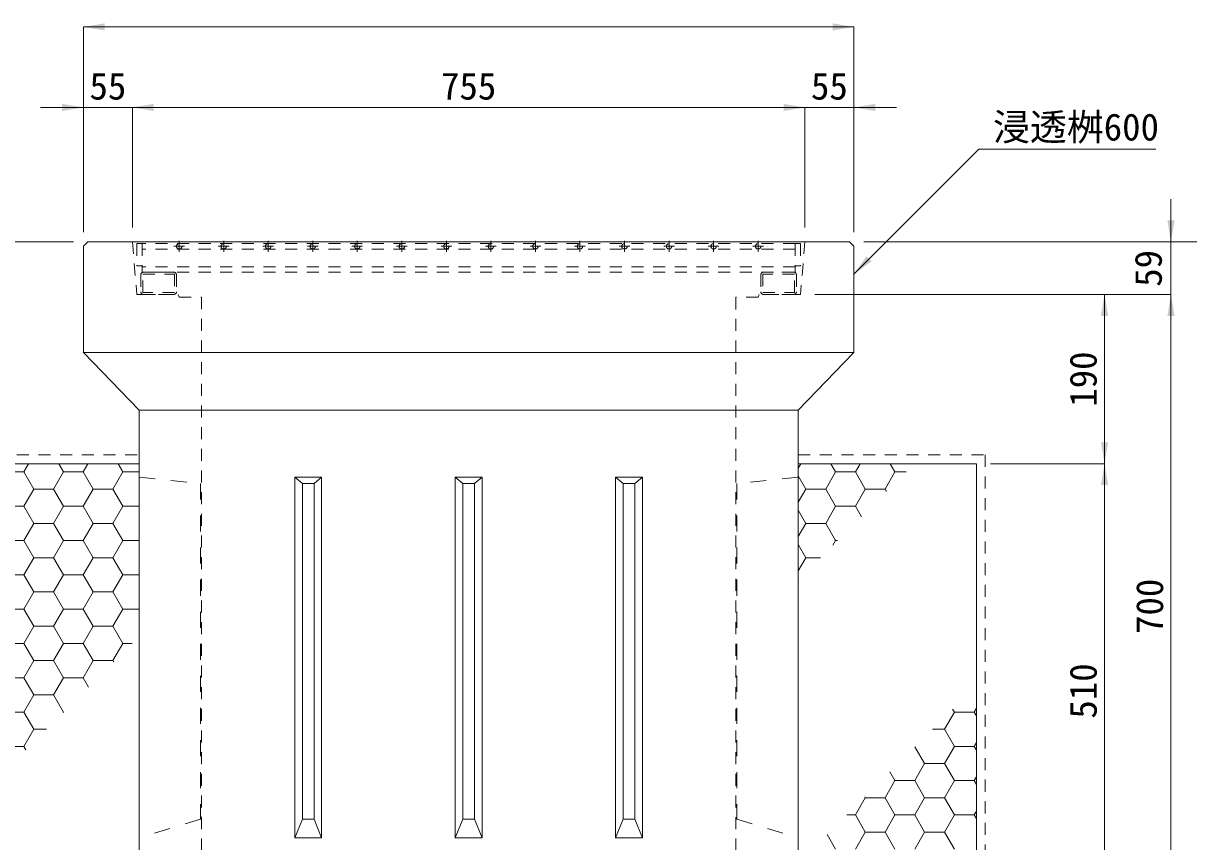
# Model space of a CAD drawing. Units: millimetres at full size; some dimension numbers follow another scale. Extents: x 40781 to 122968, y -21714 to -2620.
# Drawn here: x 117503 to 118811, y -6651 to -5733 of the extents above; entities that cross this region are included whole.
import ezdxf
from ezdxf.enums import TextEntityAlignment as Align

# ---------------------------------------------------------------- set-up
doc = ezdxf.new("R2010")
doc.units = ezdxf.units.MM
doc.header["$LTSCALE"] = 18
for name, pattern in [('CHAIN', [18.5, 12, -1.5, 3.5, -1.5]), ('USER1', [1.35, 0.75, -0.6]), ('USER2', [1.35, 0.75, -0.6]), ('USER3', [2, 1, -1])]:
    doc.linetypes.add(name, pattern=pattern)
for name, color, linetype, lineweight in [('0_2', 7, 'Continuous', 9), ('Center', 1, 'CHAIN', 5), ('グレーチング', 7, 'USER1', 9), ('ハッチング', 7, 'Continuous', 5), ('寸法線', 7, 'Continuous', 9), ('嵩上断面', 112, 'USER1', 9), ('本体', 2, 'Continuous', 13)]:
    doc.layers.add(name, color=color, linetype=linetype, lineweight=lineweight)
doc.styles.add('ＭＳ ゴシック', font='')
doc.styles.get('ＭＳ ゴシック').set_extended_font_data('MS Gothic')

# ---------------------------------------------------------------- blocks, each defined once
blk = doc.blocks.new('filled_arrow')
at = {"color": 0, "linetype": 'Continuous', "lineweight": -2}
blk.add_solid([(7.5, 1.25), (0, 0), (7.5, -1.25)], dxfattribs=at)

msp = doc.modelspace()

# ---------------------------------------------------------------- linework, layer by layer
at = {"layer": '0_2', "linetype": 'USER3'}
for p, q in [((117632.88, -6242), (117701.88, -6249.04)), ((117701.88, -6249.04), (117701.88, -6625.84)), ((118372.88, -6242), (118303.88, -6249.04)), ((118303.88, -6249.04), (118303.88, -6625.84)), ((117701.88, -6625.84), (117632.88, -6646.96)), ((118303.88, -6625.84), (118372.88, -6646.96))]:
    msp.add_line(p, q, dxfattribs=at)
at = {"layer": '0_2'}
for p, q in [((117807.88, -6242), (117816.38, -6249.04)), ((117829.38, -6249.04), (117837.88, -6242)), ((117987.88, -6242), (117996.38, -6249.04)), ((118009.38, -6249.04), (118017.88, -6242)), ((118167.88, -6242), (118176.38, -6249.04)), ((118189.38, -6249.04), (118197.88, -6242)), ((117807.88, -6646.96), (117816.38, -6625.84)), ((117829.38, -6625.84), (117837.88, -6646.96)), ((117987.88, -6646.96), (117996.38, -6625.84)), ((118009.38, -6625.84), (118017.88, -6646.96)), ((118167.88, -6646.96), (118176.38, -6625.84)), ((118189.38, -6625.84), (118197.88, -6646.96))]:
    msp.add_line(p, q, dxfattribs=at)
for points in [[(117807.88, -6242), (117837.88, -6242), (117837.88, -6646.96), (117807.88, -6646.96)], [(117816.38, -6249.04), (117829.38, -6249.04), (117829.38, -6625.84), (117816.38, -6625.84)], [(117987.88, -6242), (118017.88, -6242), (118017.88, -6646.96), (117987.88, -6646.96)], [(117996.38, -6249.04), (118009.38, -6249.04), (118009.38, -6625.84), (117996.38, -6625.84)], [(118167.88, -6242), (118197.88, -6242), (118197.88, -6646.96), (118167.88, -6646.96)], [(118176.38, -6249.04), (118189.38, -6249.04), (118189.38, -6625.84), (118176.38, -6625.84)]]:
    msp.add_lwpolyline(points, close=True, dxfattribs=at)
at = {"layer": 'Center'}
for p, q in [((117677.88, -5989), (117677.88, -5977)), ((117727.88, -5989), (117727.88, -5977)), ((117777.88, -5989), (117777.88, -5977)), ((117827.88, -5989), (117827.88, -5977)), ((117877.88, -5989), (117877.88, -5977)), ((117927.88, -5989), (117927.88, -5977)), ((117977.88, -5989), (117977.88, -5977)), ((118027.88, -5989), (118027.88, -5977)), ((118077.88, -5989), (118077.88, -5977)), ((118127.88, -5989), (118127.88, -5977)), ((118177.88, -5989), (118177.88, -5977)), ((118227.88, -5989), (118227.88, -5977)), ((118277.88, -5989), (118277.88, -5977)), ((118327.88, -5989), (118327.88, -5977)), ((117683.88, -5983), (117671.88, -5983)), ((117733.88, -5983), (117721.88, -5983)), ((117783.88, -5983), (117771.88, -5983)), ((117833.88, -5983), (117821.88, -5983)), ((117883.88, -5983), (117871.88, -5983)), ((117933.88, -5983), (117921.88, -5983)), ((117983.88, -5983), (117971.88, -5983)), ((118033.88, -5983), (118021.88, -5983)), ((118083.88, -5983), (118071.88, -5983)), ((118133.88, -5983), (118121.88, -5983)), ((118183.88, -5983), (118171.88, -5983)), ((118233.88, -5983), (118221.88, -5983)), ((118283.88, -5983), (118271.88, -5983)), ((118333.88, -5983), (118321.88, -5983))]:
    msp.add_line(p, q, dxfattribs=at)
at = {"layer": 'グレーチング'}
for p, q in [((117630.38, -5980), (117636.38, -5980)), ((117630.38, -5980), (117630.38, -6005)), ((117636.38, -5980), (117636.38, -6012)), ((118369.38, -5980), (117636.38, -5980)), ((118369.38, -5986), (117636.38, -5986)), ((118375.38, -5980), (118369.38, -5980)), ((118369.38, -5980), (118369.38, -6012)), ((118375.38, -5980), (118375.38, -6005)), ((117630.38, -6005), (117636.38, -6005)), ((118375.38, -6005), (118369.38, -6005)), ((118369.38, -6006), (117636.38, -6006)), ((118369.38, -6012), (117636.38, -6012))]:
    msp.add_line(p, q, dxfattribs=at)
for centre in [(117677.88, -5983), (117727.88, -5983), (117777.88, -5983), (117827.88, -5983), (117877.88, -5983), (117927.88, -5983), (117977.88, -5983), (118027.88, -5983), (118077.88, -5983), (118127.88, -5983), (118177.88, -5983), (118227.88, -5983), (118277.88, -5983), (118327.88, -5983)]:
    msp.add_circle(centre, 3, dxfattribs=at)
at = {"layer": 'ハッチング'}
for p, q in [((117503.57, -6236.16), (117508.86, -6227)), ((117548.02, -6236.16), (117542.74, -6227)), ((117570.25, -6236.16), (117575.54, -6227)), ((117614.7, -6236.16), (117609.41, -6227)), ((118372.88, -6231.77), (118375.64, -6227)), ((118414.8, -6236.16), (118409.51, -6227)), ((118437.02, -6236.16), (118442.31, -6227)), ((118481.47, -6236.16), (118476.19, -6227)), ((117481.35, -6236.16), (117503.57, -6236.16)), ((117514.69, -6255.41), (117503.57, -6236.16)), ((117536.91, -6255.41), (117548.02, -6236.16)), ((117548.02, -6236.16), (117570.25, -6236.16)), ((117581.36, -6255.41), (117570.25, -6236.16)), ((117603.59, -6255.41), (117614.7, -6236.16)), ((117614.7, -6236.16), (117632.88, -6236.16)), ((118403.69, -6255.41), (118414.8, -6236.16)), ((118414.8, -6236.16), (118437.02, -6236.16)), ((118448.14, -6255.41), (118437.02, -6236.16)), ((118470.36, -6255.41), (118481.47, -6236.16)), ((118481.48, -6236.16), (118494.06, -6236.16)), ((118381.46, -6255.41), (118372.88, -6240.55)), ((117503.57, -6274.66), (117514.69, -6255.41)), ((117514.69, -6255.41), (117536.91, -6255.41)), ((117548.02, -6274.66), (117536.91, -6255.41)), ((117570.25, -6274.66), (117581.36, -6255.41)), ((117581.36, -6255.41), (117603.59, -6255.41)), ((117614.7, -6274.66), (117603.59, -6255.41)), ((118372.88, -6270.27), (118381.46, -6255.41)), ((118381.46, -6255.41), (118403.69, -6255.41)), ((118414.8, -6274.66), (118403.69, -6255.41)), ((118437.02, -6274.66), (118448.14, -6255.41)), ((118448.14, -6255.41), (118470.36, -6255.41)), ((118471.99, -6258.23), (118470.36, -6255.41)), ((117481.35, -6274.66), (117503.57, -6274.66)), ((117514.69, -6293.9), (117503.57, -6274.66)), ((117536.91, -6293.9), (117548.02, -6274.66)), ((117548.02, -6274.66), (117570.25, -6274.66)), ((117581.36, -6293.9), (117570.25, -6274.66)), ((117603.59, -6293.9), (117614.7, -6274.66)), ((117614.7, -6274.66), (117632.88, -6274.66)), ((118381.46, -6293.9), (118372.88, -6279.05)), ((118403.69, -6293.9), (118414.8, -6274.66)), ((118414.8, -6274.66), (118437.02, -6274.66)), ((118443.81, -6286.41), (118437.02, -6274.66)), ((117503.57, -6313.15), (117514.69, -6293.9)), ((117514.69, -6293.9), (117536.91, -6293.9)), ((117548.02, -6313.15), (117536.91, -6293.9)), ((117570.25, -6313.15), (117581.36, -6293.9)), ((117581.36, -6293.9), (117603.59, -6293.9)), ((117614.7, -6313.15), (117603.59, -6293.9)), ((118372.88, -6308.76), (118381.46, -6293.9)), ((118381.46, -6293.9), (118403.69, -6293.9)), ((118414.8, -6313.15), (118403.69, -6293.9)), ((117481.35, -6313.15), (117503.57, -6313.15)), ((117514.69, -6332.4), (117503.57, -6313.15)), ((117536.91, -6332.4), (117548.02, -6313.15)), ((117548.02, -6313.15), (117570.25, -6313.15)), ((117581.36, -6332.4), (117570.25, -6313.15)), ((117603.59, -6332.4), (117614.7, -6313.15)), ((117614.7, -6313.15), (117632.88, -6313.15)), ((118381.46, -6332.4), (118372.88, -6317.54)), ((118411.69, -6318.53), (118414.8, -6313.15)), ((118414.8, -6313.15), (118417.07, -6313.15)), ((117503.57, -6351.65), (117514.69, -6332.4)), ((117514.69, -6332.4), (117536.91, -6332.4)), ((117548.02, -6351.65), (117536.91, -6332.4)), ((117570.25, -6351.65), (117581.36, -6332.4)), ((117581.36, -6332.4), (117603.59, -6332.4)), ((117614.7, -6351.65), (117603.59, -6332.4)), ((118372.88, -6347.26), (118381.46, -6332.4)), ((118381.46, -6332.4), (118397.83, -6332.4)), ((117481.35, -6351.65), (117503.57, -6351.65)), ((117514.69, -6370.89), (117503.57, -6351.65)), ((117536.91, -6370.89), (117548.02, -6351.65)), ((117548.02, -6351.65), (117570.25, -6351.65)), ((117581.36, -6370.89), (117570.25, -6351.65)), ((117603.59, -6370.89), (117614.7, -6351.65)), ((117614.7, -6351.65), (117632.88, -6351.65)), ((118373.36, -6356.86), (118372.88, -6356.04)), ((117503.57, -6390.14), (117514.69, -6370.89)), ((117514.69, -6370.89), (117536.91, -6370.89)), ((117548.02, -6390.14), (117536.91, -6370.89)), ((117570.25, -6390.14), (117581.36, -6370.89)), ((117581.36, -6370.89), (117603.59, -6370.89)), ((117614.7, -6390.14), (117603.59, -6370.89)), ((117481.35, -6390.14), (117503.57, -6390.14)), ((117514.69, -6409.39), (117503.57, -6390.14)), ((117536.91, -6409.39), (117548.02, -6390.14)), ((117548.02, -6390.14), (117570.25, -6390.14)), ((117581.36, -6409.39), (117570.25, -6390.14)), ((117603.59, -6409.39), (117614.7, -6390.14)), ((117614.7, -6390.14), (117632.88, -6390.14)), ((117503.57, -6428.64), (117514.69, -6409.39)), ((117514.69, -6409.39), (117536.91, -6409.39)), ((117548.02, -6428.64), (117536.91, -6409.39)), ((117570.25, -6428.64), (117581.36, -6409.39)), ((117581.36, -6409.39), (117603.59, -6409.39)), ((117614.7, -6428.64), (117603.59, -6409.39)), ((117481.35, -6428.64), (117503.57, -6428.64)), ((117514.69, -6447.88), (117503.57, -6428.64)), ((117536.91, -6447.88), (117548.02, -6428.64)), ((117548.02, -6428.64), (117570.25, -6428.64)), ((117581.36, -6447.88), (117570.25, -6428.64)), ((117603.59, -6447.88), (117614.7, -6428.64)), ((117614.7, -6428.64), (117625.19, -6428.64)), ((117503.57, -6467.13), (117514.69, -6447.88)), ((117514.69, -6447.88), (117536.91, -6447.88)), ((117548.02, -6467.13), (117536.91, -6447.88)), ((117570.25, -6467.13), (117581.36, -6447.88)), ((117581.36, -6447.88), (117603.59, -6447.88)), ((117604.45, -6449.38), (117603.59, -6447.88)), ((117481.35, -6467.13), (117503.57, -6467.13)), ((117514.69, -6486.38), (117503.57, -6467.13)), ((117536.91, -6486.38), (117548.02, -6467.13)), ((117548.02, -6467.13), (117570.25, -6467.13)), ((117576.27, -6477.56), (117570.25, -6467.13)), ((117503.57, -6505.63), (117514.69, -6486.38)), ((117514.69, -6486.38), (117536.91, -6486.38)), ((117548.02, -6505.63), (117536.91, -6486.38)), ((118570.37, -6505.63), (118572.88, -6501.28)), ((117481.35, -6505.63), (117503.57, -6505.63)), ((117514.69, -6524.87), (117503.57, -6505.63)), ((117547.78, -6506.05), (117548.02, -6505.63)), ((117548.02, -6505.63), (117548.2, -6505.63)), ((118537.04, -6524.87), (118548.15, -6505.63)), ((118548.15, -6505.63), (118546.19, -6502.23)), ((118548.15, -6505.63), (118570.38, -6505.63)), ((118572.88, -6509.97), (118570.37, -6505.63)), ((117503.57, -6544.12), (117514.69, -6524.87)), ((117514.69, -6524.87), (117528.96, -6524.87)), ((118523.55, -6524.87), (118537.04, -6524.87)), ((118548.15, -6544.12), (118537.04, -6524.87)), ((118570.37, -6544.12), (118572.88, -6539.77)), ((117481.35, -6544.12), (117503.57, -6544.12)), ((117505.82, -6548.01), (117503.57, -6544.12)), ((118514.81, -6563.37), (118503.92, -6544.5)), ((118537.04, -6563.37), (118548.15, -6544.12)), ((118548.15, -6544.12), (118570.38, -6544.12)), ((118572.88, -6548.47), (118570.37, -6544.12)), ((118503.7, -6582.62), (118514.81, -6563.37)), ((118514.81, -6563.37), (118537.04, -6563.37)), ((118548.15, -6582.62), (118537.04, -6563.37)), ((118481.47, -6582.62), (118475.74, -6572.68)), ((118570.37, -6582.62), (118572.88, -6578.27)), ((118470.36, -6601.86), (118481.47, -6582.62)), ((118481.48, -6582.62), (118503.7, -6582.62)), ((118514.81, -6601.86), (118503.7, -6582.62)), ((118537.04, -6601.86), (118548.15, -6582.62)), ((118548.15, -6582.62), (118570.38, -6582.62)), ((118572.88, -6586.96), (118570.37, -6582.62)), ((118437.02, -6621.11), (118448.14, -6601.86)), ((118448.14, -6601.86), (118447.56, -6600.86)), ((118448.14, -6601.86), (118470.36, -6601.86)), ((118481.47, -6621.11), (118470.36, -6601.86)), ((118503.7, -6621.11), (118514.81, -6601.86)), ((118514.81, -6601.86), (118537.04, -6601.86)), ((118548.15, -6621.11), (118537.04, -6601.86)), ((118570.37, -6621.11), (118572.88, -6616.76)), ((118427.31, -6621.11), (118437.02, -6621.11)), ((118448.14, -6640.36), (118437.02, -6621.11)), ((118470.36, -6640.36), (118481.47, -6621.11)), ((118481.48, -6621.11), (118503.7, -6621.11)), ((118514.81, -6640.36), (118503.7, -6621.11)), ((118537.04, -6640.36), (118548.15, -6621.11)), ((118548.15, -6621.11), (118570.38, -6621.11)), ((118572.88, -6625.46), (118570.37, -6621.11)), ((118414.8, -6659.61), (118405.29, -6643.13)), ((118437.02, -6659.61), (118448.14, -6640.36)), ((118448.14, -6640.36), (118470.36, -6640.36)), ((118481.47, -6659.61), (118470.36, -6640.36)), ((118503.7, -6659.61), (118514.81, -6640.36)), ((118514.81, -6640.36), (118537.04, -6640.36)), ((118548.15, -6659.61), (118537.04, -6640.36))]:
    msp.add_line(p, q, dxfattribs=at)
at = {"layer": 'ハッチング', "linetype": 'USER2', "lineweight": 9}
msp.add_lwpolyline([(118372.88, -6217), (118582.88, -6217), (118582.88, -7027), (117422.88, -7027), (117422.88, -6217), (117632.88, -6217)], dxfattribs=at)
at = {"layer": 'ハッチング', "lineweight": 20}
msp.add_lwpolyline([(117632.88, -6227), (117432.88, -6227), (117432.88, -7017), (118572.88, -7017), (118572.88, -6227), (118372.88, -6227)], dxfattribs=at)
at = {"layer": '寸法線'}
for p, q in [((117570.38, -5736.73), (118435.38, -5736.73)), ((117570.38, -5967), (117570.38, -5736.73)), ((118435.38, -5967), (118435.38, -5736.73)), ((117522.38, -5827.15), (117673.38, -5827.15)), ((117570.38, -5967), (117570.38, -5827.15)), ((117625.38, -5962), (117625.38, -5827.15)), ((117625.38, -5827.15), (118380.38, -5827.15)), ((117625.38, -5962), (117625.38, -5827.15)), ((118483.38, -5827.15), (118332.38, -5827.15)), ((118380.38, -5962), (118380.38, -5827.15)), ((118380.38, -5962), (118380.38, -5827.15)), ((118435.38, -5967), (118435.38, -5827.15)), ((118791.32, -5930), (118791.32, -6085)), ((117559.38, -5978), (117032.95, -5978)), ((117559.38, -5978), (117128.84, -5978)), ((118446.38, -5978), (118791.32, -5978)), ((118446.38, -5978), (118866, -5978)), ((118391.36, -6037), (118791.32, -6037)), ((118391.36, -6037), (118791.32, -6037)), ((118391.36, -6037), (118716.77, -6037)), ((118716.77, -6037), (118716.77, -6227)), ((118791.32, -6037), (118791.32, -6737)), ((118588.88, -6227), (118716.77, -6227)), ((118588.88, -6227), (118716.77, -6227)), ((118716.77, -6737), (118716.77, -6227))]:
    msp.add_line(p, q, dxfattribs=at)
msp.add_lwpolyline([(118435.38, -6014.05), (118575.53, -5873.91), (118774.43, -5873.91)], dxfattribs=at)
at = {"layer": '嵩上断面'}
for p, q in [((117634.88, -6015), (117634.88, -6034)), ((117637.88, -6012), (117671.88, -6012)), ((117674.88, -6015), (117674.88, -6034)), ((118330.88, -6015), (118330.88, -6034)), ((118367.88, -6012), (118333.88, -6012)), ((118370.88, -6015), (118370.88, -6034)), ((117637.88, -6037), (117671.88, -6037)), ((118367.88, -6037), (118333.88, -6037))]:
    msp.add_line(p, q, dxfattribs=at)
for points in [[(117672.58, -6014.3), (117672.58, -6034.7), (117637.18, -6034.7), (117637.18, -6014.3)], [(118333.18, -6014.3), (118333.18, -6034.7), (118368.58, -6034.7), (118368.58, -6014.3)]]:
    msp.add_lwpolyline(points, close=True, dxfattribs=at)
for centre, start, end in [((117637.88, -6015), 90, 180), ((117671.88, -6015), 0, 90), ((118333.88, -6015), 90, 180), ((118367.88, -6015), 0, 90), ((117637.88, -6034), 180, 270), ((117671.88, -6034), 270, 0), ((118333.88, -6034), 180, 270), ((118367.88, -6034), 270, 0)]:
    msp.add_arc(centre, 3, start, end, dxfattribs=at)
at = {"layer": '本体'}
for p, q in [((117570.38, -5983), (117575.38, -5978)), ((117575.38, -5978), (118430.38, -5978)), ((118430.38, -5978), (118435.38, -5983)), ((117570.38, -5983), (117570.38, -6102)), ((118435.38, -5983), (118435.38, -6102))]:
    msp.add_line(p, q, dxfattribs=at)
at = {"layer": '本体', "linetype": 'USER2'}
for p, q in [((117625.38, -5978), (117630.38, -6037)), ((118380.38, -5978), (118375.38, -6037)), ((117630.38, -6037), (117676.88, -6037)), ((117676.88, -6037), (117677.88, -6040.2)), ((117677.88, -6040.2), (117702.88, -6040.2)), ((117702.88, -6040.2), (117702.88, -6737)), ((118302.88, -6040.21), (118302.88, -6737)), ((118327.88, -6040.21), (118302.88, -6040.21)), ((118327.88, -6040.21), (118328.88, -6037.01)), ((118375.36, -6037), (118328.88, -6037.01))]:
    msp.add_line(p, q, dxfattribs=at)
at = {"layer": '本体', "lineweight": 9}
for p, q in [((117570.38, -6102), (118435.38, -6102)), ((118372.88, -6167), (117632.88, -6167))]:
    msp.add_line(p, q, dxfattribs=at)
at = {"layer": '本体'}
for points in [[(117570.38, -6102), (117632.88, -6167), (117632.88, -6737)], [(118435.38, -6102), (118372.88, -6167), (118372.88, -6737)]]:
    msp.add_lwpolyline(points, dxfattribs=at)

# ---------------------------------------------------------------- block references
at = {"layer": '寸法線', "xscale": 3.2, "yscale": 3.2}
for p in [(117570.38, -5736.73), (117625.38, -5827.15), (117625.38, -5827.15), (118435.38, -5827.15)]:
    msp.add_blockref('filled_arrow', p, dxfattribs=at)
for p, rotation in [((118435.38, -5736.73), 180), ((117570.38, -5827.15), 180), ((118380.38, -5827.15), 180), ((118380.38, -5827.15), 180), ((118791.32, -5978), 90), ((118435.38, -6014.05), 45), ((118716.77, -6037), 270), ((118791.32, -6037), 270), ((118791.32, -6037), 270), ((118716.77, -6227), 90), ((118716.77, -6227), 270)]:
    msp.add_blockref('filled_arrow', p, dxfattribs=dict(at, rotation=rotation))

# ---------------------------------------------------------------- texts
at = {"layer": '寸法線', "style": 'ＭＳ ゴシック'}
for s, p in [('55', (117597.88, -5803.15)), ('755', (118002.88, -5803.15)), ('55', (118407.88, -5803.15))]:
    msp.add_text(s, height=30.38, dxfattribs=at).set_placement(p, align=Align.MIDDLE_CENTER)
msp.add_text('浸透桝600', height=30.38, dxfattribs=at).set_placement((118591.53, -5833.88), align=Align.TOP_LEFT)
for s, p in [('59', (118765.84, -6007.76)), ('190', (118692.77, -6132)), ('700', (118767.32, -6387)), ('510', (118692.77, -6482))]:
    msp.add_text(s, height=30.38, rotation=90, dxfattribs=at).set_placement(p, align=Align.MIDDLE_CENTER)

doc.saveas('drawing.dxf')
